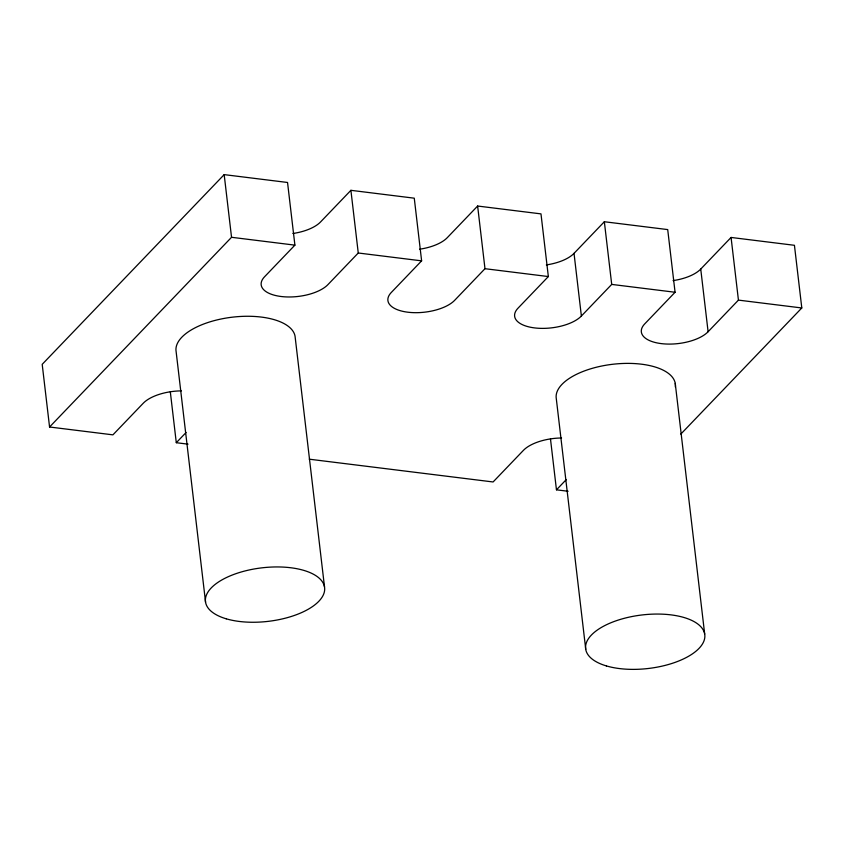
<?xml version="1.0" encoding="UTF-8"?>
<svg xmlns="http://www.w3.org/2000/svg" width="844" height="844" viewBox="0 0 844 844"><rect width="100%" height="100%" fill="white"/><g stroke="black" fill="none" stroke-linecap="round" stroke-linejoin="round"><path stroke-width="1.27" d="M680.791 434.122L801.8 307.965L794.436 245.298L731.073 237.449L738.437 300.116L708.105 331.734A35.311 15.867 -6.7 0 1 661.263 343.613A35.311 15.867 -6.7 0 1 644.742 323.874L675.073 292.256L667.709 229.589L604.346 221.74L611.71 284.407L581.379 316.025A35.311 15.867 -6.7 0 1 534.537 327.905A35.311 15.867 -6.7 0 1 518.016 308.176L548.347 276.558L540.983 213.88L477.63 206.031L484.983 268.698L454.663 300.316A35.311 15.867 -6.7 0 1 407.81 312.206A35.311 15.867 -6.7 0 1 391.299 292.467L421.62 260.849L414.267 198.182L350.904 190.322L358.257 253L327.936 284.618A35.311 15.867 -6.7 0 1 281.084 296.497A35.311 15.867 -6.7 0 1 264.573 276.758L294.904 245.14L287.54 182.473L224.177 174.624L42.2 364.334L49.564 427.001L112.927 434.85L143.258 403.232A35.311 15.867 -6.7 0 1 181.386 390.877M49.564 427.001L231.541 237.291L224.177 174.624M350.904 190.322L320.572 221.94A35.311 15.867 -6.7 0 1 292.9 233.493M188.022 444.155L176.29 442.71L186.102 432.476M477.63 206.031L447.299 237.649A35.311 15.867 -6.7 0 1 419.616 249.202M546.342 264.91A35.311 15.867 -6.7 0 0 574.025 253.358L604.346 221.74M673.069 280.609A35.311 15.867 -6.7 0 0 700.742 269.067L731.073 237.449M568.096 491.261L556.46 489.826L566.271 479.592M231.541 237.291L294.904 245.14M358.257 253L421.62 260.849M484.983 268.698L548.347 276.558M611.71 284.407L675.073 292.256M738.437 300.116L801.8 307.965M309.273 459.189L493.096 481.966L523.428 450.348A35.311 15.867 -6.7 0 1 561.555 437.994M700.742 269.067L708.105 331.734M675.242 383.398L704.687 634.076M574.025 253.358L581.379 316.025M585.747 649.374L556.301 398.695A59.977 26.945 -6.7 0 1 615.065 364.017A59.977 26.945 -6.7 0 1 675.337 386.932M550.478 438.901L556.46 489.826M324.518 586.949L295.062 336.271A59.977 26.945 -6.7 0 0 230.992 317.344A59.977 26.945 -6.7 0 0 176.122 351.579L205.567 602.257M170.309 391.785L176.29 442.71M226.245 618.81A59.977 26.945 -6.7 0 0 323.674 594.092A59.977 26.945 -6.7 0 0 245.203 570.903A59.977 26.945 -6.7 0 0 226.245 618.81M606.414 665.927A59.977 26.945 -6.7 0 0 703.854 641.208A59.977 26.945 -6.7 0 0 625.383 618.019A59.977 26.945 -6.7 0 0 606.414 665.927"/></g></svg>
